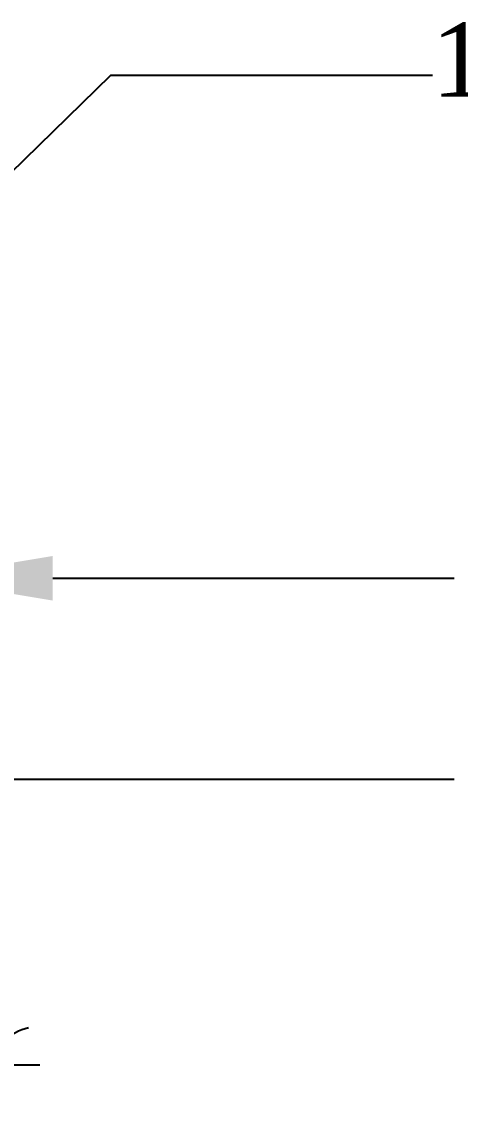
# Model space of a CAD drawing. Header units: metres. Extents: x 516 to 666, y 54 to 108.
# Drawn here: x 597.009 to 597.349, y 86.641 to 87.478 of the extents above; entities that cross this region are included whole.
import ezdxf
from ezdxf.enums import TextEntityAlignment as Align

# ---------------------------------------------------------------- set-up
doc = ezdxf.new("R2010")
doc.units = ezdxf.units.M
doc.header["$LTSCALE"] = 30
doc.header["$MEASUREMENT"] = 0
doc.layers.get('0').update_dxf_attribs({"linetype": 'CONTINUOUS'})
doc.styles.add('TNR', font='times.ttf')

# ---------------------------------------------------------------- blocks, each defined once
blk = doc.blocks.new('_Integral')
at = {"color": 0, "linetype": 'ByBlock', "lineweight": -2}
for centre, start, end in [((0.445, -0.091), 102, 168), ((-0.445, 0.091), 282, 348)]:
    blk.add_arc(centre, 0.454, start, end, dxfattribs=at)

msp = doc.modelspace()

# ---------------------------------------------------------------- linework, layer by layer
msp.add_line((596.94846, 86.67034), (597.02308, 86.67034))
for points in [[(596.8222, 87.18719), (597.07819, 87.43684), (597.32746, 87.43684)], [(597.03321, 87.0472), (597.34424, 87.0472)], [(596.97044, 86.8916), (597.34424, 86.8916)]]:
    msp.add_lwpolyline(points)
msp.add_solid([(597.03321, 87.02992), (596.92952, 87.0472), (597.03321, 87.06448)])

# ---------------------------------------------------------------- block references
at = {"xscale": 0.0816365447138948, "yscale": 0.0816365447138948, "zscale": 0.0816365447138948}
msp.add_blockref('_Integral', (596.98572, 86.67009), dxfattribs=at)

# ---------------------------------------------------------------- texts
at = {"style": 'TNR'}
msp.add_text('10 MM DIA BOTHWAYS AT ', height=0.0572214, dxfattribs=at).set_placement((597.87995, 87.42022), align=Align.CENTER)

doc.saveas('drawing.dxf')
